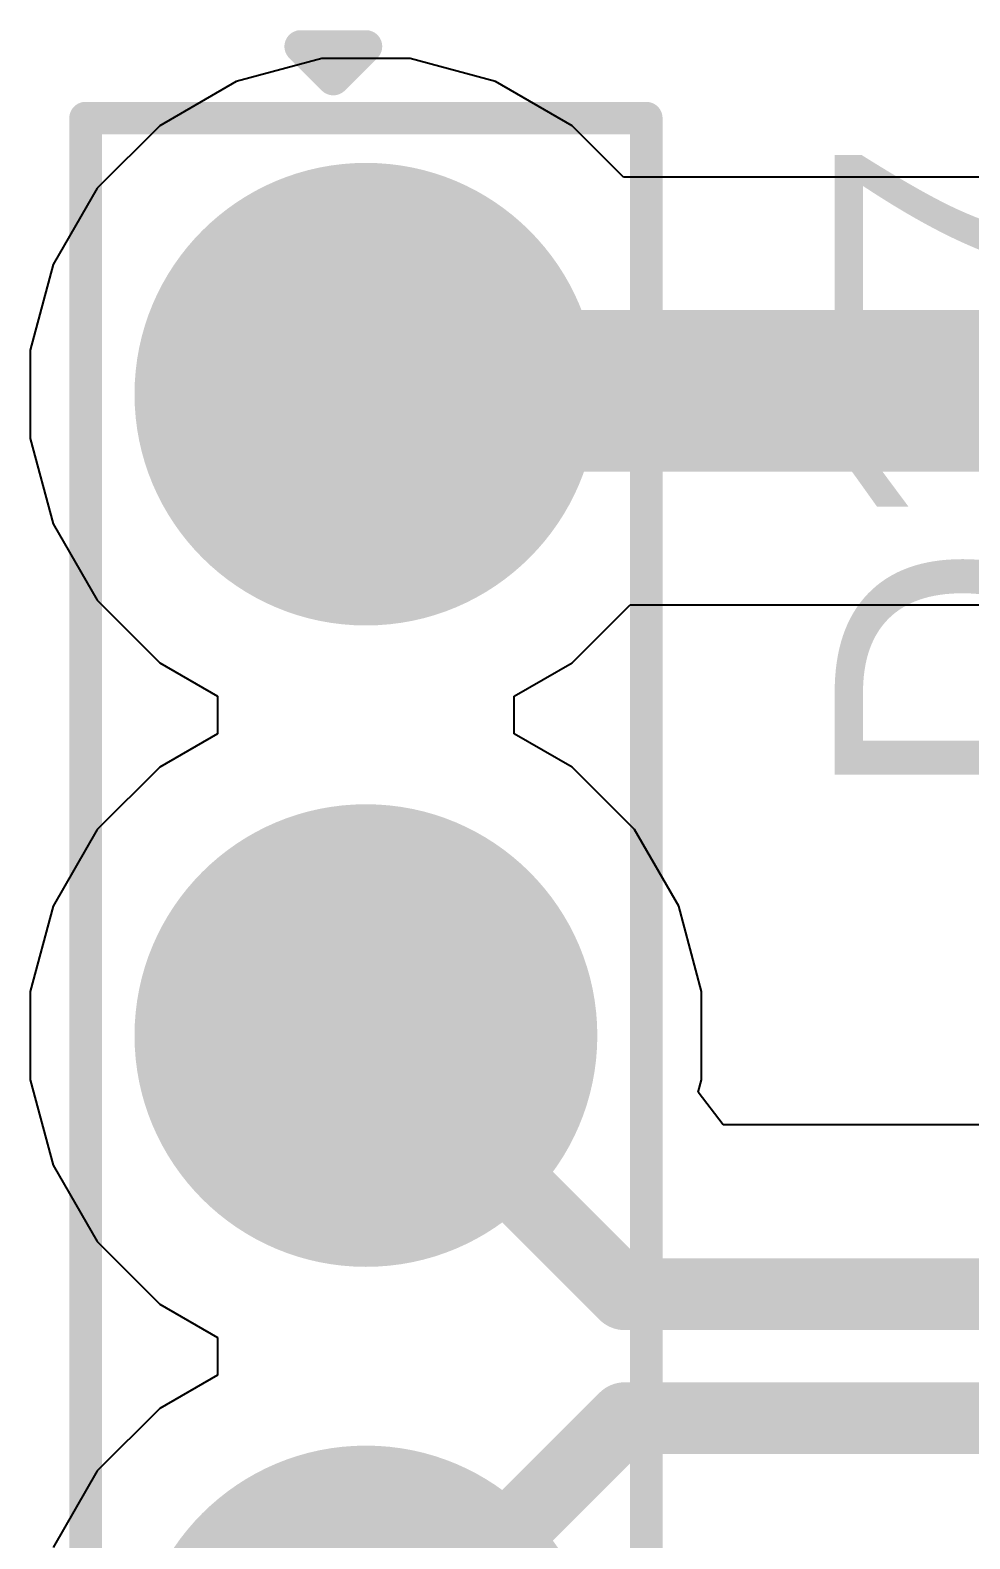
# Model space of a CAD drawing. Header units: inches. Extents: x -3 to 5437, y -3 to 5435.
# Drawn here: x 27.54 to 31.2, y 91.26 to 97.14 of the extents above; entities that cross this region are included whole.
import ezdxf

# ---------------------------------------------------------------- set-up
doc = ezdxf.new("R2010")
doc.units = ezdxf.units.IN
for name, color, linetype in [('Top Layer', 1, 'Continuous'), ('Top Overlay', 2, 'Continuous'), ('Top Paste', 8, 'Continuous'), ('Top Solder', 216, 'Continuous')]:
    doc.layers.add(name, color=color, linetype=linetype)
doc.styles.add('Arial', font='', dxfattribs={"height": 0.2})
doc.styles.get('Arial').set_extended_font_data('Arial')

# ---------------------------------------------------------------- blocks, each defined once
blk = doc.blocks.new('P____4_P___196')
at = {"layer": 'Top Layer'}
h = blk.add_hatch(color=1, dxfattribs=at)
edge = h.paths.add_edge_path()
edge.add_arc((-3.75, 0), 0.8, 0, 360)
h = blk.add_hatch(color=1, dxfattribs=at)
edge = h.paths.add_edge_path()
edge.add_arc((-1.25, 0), 0.8, 0, 360)
h = blk.add_hatch(color=1, dxfattribs=at)
edge = h.paths.add_edge_path()
edge.add_arc((1.25, 0), 0.8, 0, 360)
at = {"layer": 'Top Paste'}
h = blk.add_hatch(color=8, dxfattribs=at)
edge = h.paths.add_edge_path()
edge.add_arc((-3.75, 0), 0.8, 0, 360)
h = blk.add_hatch(color=8, dxfattribs=at)
edge = h.paths.add_edge_path()
edge.add_arc((-1.25, 0), 0.8, 0, 360)
h = blk.add_hatch(color=8, dxfattribs=at)
edge = h.paths.add_edge_path()
edge.add_arc((1.25, 0), 0.8, 0, 360)
at = {"layer": 'Top Solder'}
h = blk.add_hatch(color=216, dxfattribs=at)
edge = h.paths.add_edge_path()
edge.add_arc((-3.75, 0), 0.9016, 0, 360)
h = blk.add_hatch(color=216, dxfattribs=at)
edge = h.paths.add_edge_path()
edge.add_arc((-1.25, 0), 0.9016, 0, 360)
h = blk.add_hatch(color=216, dxfattribs=at)
edge = h.paths.add_edge_path()
edge.add_arc((1.25, 0), 0.9016, 0, 360)
at = {"layer": 'Top Overlay'}
for points in [[(-4.826, -1.0922, 0.127, 0.127, 0), (-4.826, 1.0922, 0.127, 0.127, 0)], [(4.826, 1.0922, 0.127, 0.127, 0), (-4.826, 1.0922, 0.127, 0.127, 0)], [(-5.1054, -0.254, 0.127, 0.127, 0), (-5.1054, 0, 0.127, 0.127, 0)], [(-4.9784, -0.127, 0.127, 0.127, 0), (-5.1054, 0, 0.127, 0.127, 0)], [(-5.1054, -0.254, 0.127, 0.127, 0), (-4.9784, -0.127, 0.127, 0.127, 0)], [(4.826, -1.0922, 0.127, 0.127, 0), (-4.826, -1.0922, 0.127, 0.127, 0)]]:
    blk.add_lwpolyline(points, format="xyseb", dxfattribs=at)
for points in [[(-4.85775, 1.0922, 0.0635, 0.0635, 1), (-4.79425, 1.0922, 0.0635, 0.0635, 1)], [(-4.85775, 1.0922, 0.0635, 0.0635, 1), (-4.79425, 1.0922, 0.0635, 0.0635, 1)], [(-5.13715, 0, 0.0635, 0.0635, 1), (-5.07365, 0, 0.0635, 0.0635, 1)], [(-5.13715, 0, 0.0635, 0.0635, 1), (-5.07365, 0, 0.0635, 0.0635, 1)], [(-5.01015, -0.127, 0.0635, 0.0635, 1), (-4.94665, -0.127, 0.0635, 0.0635, 1)], [(-5.01015, -0.127, 0.0635, 0.0635, 1), (-4.94665, -0.127, 0.0635, 0.0635, 1)], [(-5.13715, -0.254, 0.0635, 0.0635, 1), (-5.07365, -0.254, 0.0635, 0.0635, 1)], [(-5.13715, -0.254, 0.0635, 0.0635, 1), (-5.07365, -0.254, 0.0635, 0.0635, 1)], [(-4.85775, -1.0922, 0.0635, 0.0635, 1), (-4.79425, -1.0922, 0.0635, 0.0635, 1)], [(-4.85775, -1.0922, 0.0635, 0.0635, 1), (-4.79425, -1.0922, 0.0635, 0.0635, 1)]]:
    blk.add_lwpolyline(points, format="xyseb", close=True, dxfattribs=at)

msp = doc.modelspace()

# ---------------------------------------------------------------- hatches: boundary and pattern name
at = {"layer": 'Top Layer'}
msp.add_hatch(color=1, dxfattribs=at).paths.add_polyline_path([(28.8442, 95.4202), (33.8535, 95.4202), (33.8535, 96.0511), (28.8442, 96.0511)])

# ---------------------------------------------------------------- linework, layer by layer
for p, q in [((28.6719, 97.0308), (28.3393, 96.9417)), ((29.0164, 97.0308), (28.6719, 97.0308)), ((29.349, 96.9417), (29.0164, 97.0308)), ((28.3393, 96.9417), (28.041, 96.7694)), ((29.6473, 96.7694), (29.349, 96.9417)), ((28.041, 96.7694), (27.7975, 96.5259)), ((29.8477, 96.569), (29.6473, 96.7694)), ((32.3456, 96.569), (29.8477, 96.569)), ((27.7975, 96.5259), (27.6253, 96.2277)), ((27.6253, 96.2277), (27.5362, 95.895)), ((27.5362, 95.895), (27.5362, 95.5506)), ((27.5362, 95.5506), (27.6253, 95.2179)), ((27.6253, 95.2179), (27.7975, 94.9197)), ((27.7975, 94.9197), (28.041, 94.6761)), ((29.6473, 94.6761), (29.8734, 94.9022)), ((29.8734, 94.9022), (32.3456, 94.9022)), ((28.041, 94.6761), (28.2662, 94.5461)), ((29.4221, 94.5461), (29.6473, 94.6761)), ((28.2662, 94.5461), (28.2662, 94.3995)), ((29.4221, 94.3995), (29.4221, 94.5461)), ((28.2662, 94.3995), (28.041, 94.2694)), ((29.6473, 94.2694), (29.4221, 94.3995)), ((28.041, 94.2694), (27.7975, 94.0259)), ((29.8908, 94.0259), (29.6473, 94.2694)), ((27.7975, 94.0259), (27.6253, 93.7277)), ((30.063, 93.7277), (29.8908, 94.0259)), ((27.6253, 93.7277), (27.5362, 93.395)), ((30.1521, 93.395), (30.063, 93.7277)), ((27.5362, 93.395), (27.5362, 93.0506)), ((30.1521, 93.0506), (30.1521, 93.395)), ((27.5362, 93.0506), (27.6253, 92.7179)), ((30.139, 93.0015), (30.1521, 93.0506)), ((30.2364, 92.8745), (30.139, 93.0015)), ((31.3812, 92.8745), (30.2364, 92.8745)), ((27.6253, 92.7179), (27.7975, 92.4197)), ((27.7975, 92.4197), (28.041, 92.1761)), ((28.041, 92.1761), (28.2662, 92.0461)), ((28.2662, 92.0461), (28.2662, 91.8995)), ((28.2662, 91.8995), (28.041, 91.7694)), ((28.041, 91.7694), (27.7975, 91.5259)), ((27.7975, 91.5259), (27.6253, 91.2277))]:
    msp.add_line(p, q, dxfattribs=at)
for points in [[(28.8442, 93.2228, 0.2794, 0.2794, 0), (29.8529, 92.2141, 0.2794, 0.2794, 0)], [(29.8529, 92.2141, 0.2794, 0.2794, 0), (31.3836, 92.2141, 0.2794, 0.2794, 0)], [(28.8442, 90.7228, 0.2794, 0.2794, 0), (29.8529, 91.7315, 0.2794, 0.2794, 0)], [(29.8529, 91.7315, 0.2794, 0.2794, 0), (31.5835, 91.7315, 0.2794, 0.2794, 0)]]:
    msp.add_lwpolyline(points, format="xyseb", dxfattribs=at)
for points in [[(28.7743, 93.2228, 0.1397, 0.1397, 1), (28.914, 93.2228, 0.1397, 0.1397, 1)], [(29.783, 92.2141, 0.1397, 0.1397, 1), (29.9227, 92.2141, 0.1397, 0.1397, 1)], [(29.783, 92.2141, 0.1397, 0.1397, 1), (29.9227, 92.2141, 0.1397, 0.1397, 1)], [(29.783, 91.7315, 0.1397, 0.1397, 1), (29.9227, 91.7315, 0.1397, 0.1397, 1)], [(29.783, 91.7315, 0.1397, 0.1397, 1), (29.9227, 91.7315, 0.1397, 0.1397, 1)]]:
    msp.add_lwpolyline(points, format="xyseb", close=True, dxfattribs=at)

# ---------------------------------------------------------------- block references
at = {"rotation": 270}
msp.add_blockref('P____4_P___196', (28.8442, 91.9728), dxfattribs=at)

# ---------------------------------------------------------------- texts
at = {"layer": 'Top Overlay', "style": 'Arial'}
msp.add_text('D17', height=1.016, rotation=90, dxfattribs=at).set_placement((31.6866, 94.1228))

doc.saveas('drawing.dxf')
